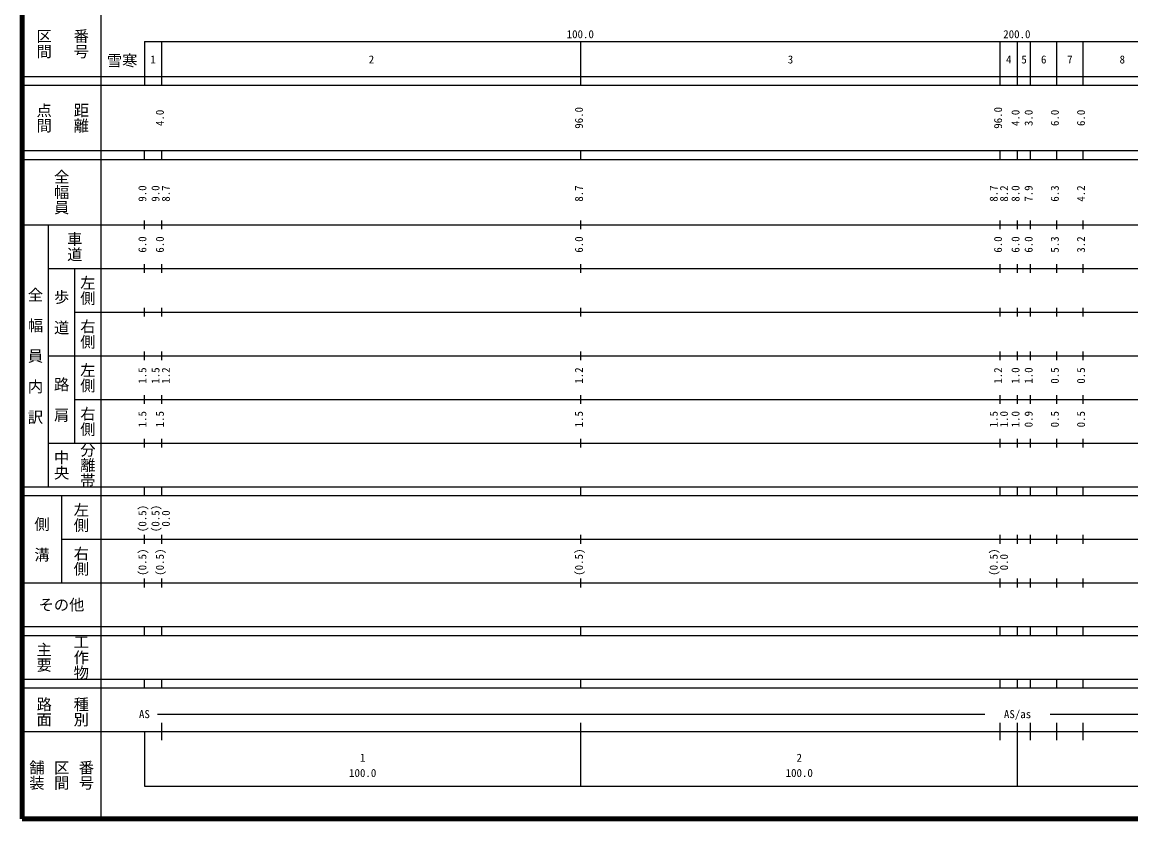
# Model space of a CAD drawing. Units: millimetres on the paper, enlarged 1000 times. Extents: x 40000 to 680000, y 20000 to 380000.
# Drawn here: x 40000 to 293954, y 20000 to 202409 of the extents above; entities that cross this region are included whole.
import ezdxf
from ezdxf.enums import TextEntityAlignment as Align

# ---------------------------------------------------------------- set-up
doc = ezdxf.new("R2010")
doc.units = ezdxf.units.MM
doc.header["$LTSCALE"] = 1000
doc.layers.add('M-TTL', color=2, linetype='Continuous', lineweight=140)
doc.layers.add('M-TTL-BAND', color=7, linetype='Continuous', lineweight=25)
doc.layers.add('M-TTL-TXT', color=7, linetype='Continuous')
doc.styles.add('@ＭＳ ゴシック', font='')
doc.styles.add('ＭＳ ゴシック', font='')
doc.styles.get('@ＭＳ ゴシック').set_extended_font_data('@MS Gothic')
doc.styles.get('ＭＳ ゴシック').set_extended_font_data('MS Gothic')

msp = doc.modelspace()

# ---------------------------------------------------------------- linework, layer by layer
at = {"layer": 'M-TTL'}
for p, q in [((40000, 380000), (40000, 20000)), ((40000, 20000), (680000, 20000))]:
    msp.add_line(p, q, dxfattribs=at)
at = {"layer": 'M-TTL-BAND'}
for p, q in [((58000, 370000), (58000, 20000)), ((68000, 198000), (579000, 198000)), ((68000, 198000), (68000, 188000)), ((72000, 188000), (72000, 198000)), ((168000, 188000), (168000, 198000)), ((264000, 188000), (264000, 198000)), ((268000, 188000), (268000, 198000)), ((271000, 188000), (271000, 198000)), ((277000, 188000), (277000, 198000)), ((283000, 188000), (283000, 198000)), ((40000, 190000), (579000, 190000)), ((40000, 188000), (579000, 188000)), ((40000, 173000), (579000, 173000)), ((68000, 171000), (68000, 173000)), ((72000, 171000), (72000, 173000)), ((168000, 171000), (168000, 173000)), ((264000, 171000), (264000, 173000)), ((268000, 171000), (268000, 173000)), ((271000, 171000), (271000, 173000)), ((277000, 171000), (277000, 173000)), ((283000, 171000), (283000, 173000)), ((40000, 171000), (579000, 171000)), ((40000, 156000), (579000, 156000)), ((46000, 96000), (46000, 156000)), ((68000, 155000), (68000, 157000)), ((72000, 155000), (72000, 157000)), ((168000, 155000), (168000, 157000)), ((264000, 155000), (264000, 157000)), ((268000, 155000), (268000, 157000)), ((271000, 155000), (271000, 157000)), ((277000, 155000), (277000, 157000)), ((283000, 155000), (283000, 157000)), ((46000, 146000), (579000, 146000)), ((52000, 146000), (52000, 106000)), ((68000, 145000), (68000, 147000)), ((72000, 145000), (72000, 147000)), ((168000, 145000), (168000, 147000)), ((264000, 145000), (264000, 147000)), ((268000, 145000), (268000, 147000)), ((271000, 145000), (271000, 147000)), ((277000, 145000), (277000, 147000)), ((283000, 145000), (283000, 147000)), ((52000, 136000), (579000, 136000)), ((68000, 135000), (68000, 137000)), ((72000, 135000), (72000, 137000)), ((168000, 135000), (168000, 137000)), ((264000, 135000), (264000, 137000)), ((268000, 135000), (268000, 137000)), ((271000, 135000), (271000, 137000)), ((277000, 135000), (277000, 137000)), ((283000, 135000), (283000, 137000)), ((68000, 125000), (68000, 127000)), ((72000, 125000), (72000, 127000)), ((168000, 125000), (168000, 127000)), ((264000, 125000), (264000, 127000)), ((268000, 125000), (268000, 127000)), ((271000, 125000), (271000, 127000)), ((277000, 125000), (277000, 127000)), ((283000, 125000), (283000, 127000)), ((46000, 126000), (579000, 126000)), ((68000, 115000), (68000, 117000)), ((72000, 115000), (72000, 117000)), ((168000, 115000), (168000, 117000)), ((264000, 115000), (264000, 117000)), ((268000, 115000), (268000, 117000)), ((271000, 115000), (271000, 117000)), ((277000, 115000), (277000, 117000)), ((283000, 115000), (283000, 117000)), ((52000, 116000), (579000, 116000)), ((68000, 105000), (68000, 107000)), ((72000, 105000), (72000, 107000)), ((168000, 105000), (168000, 107000)), ((264000, 105000), (264000, 107000)), ((268000, 105000), (268000, 107000)), ((271000, 105000), (271000, 107000)), ((277000, 105000), (277000, 107000)), ((283000, 105000), (283000, 107000)), ((46000, 106000), (579000, 106000)), ((40000, 96000), (579000, 96000)), ((40000, 94000), (579000, 94000)), ((49000, 94000), (49000, 74000)), ((68000, 94000), (68000, 96000)), ((72000, 94000), (72000, 96000)), ((168000, 94000), (168000, 96000)), ((264000, 94000), (264000, 96000)), ((268000, 94000), (268000, 96000)), ((271000, 94000), (271000, 96000)), ((277000, 94000), (277000, 96000)), ((283000, 94000), (283000, 96000)), ((49000, 84000), (579000, 84000)), ((68000, 83000), (68000, 85000)), ((72000, 83000), (72000, 85000)), ((168000, 83000), (168000, 85000)), ((264000, 83000), (264000, 85000)), ((268000, 83000), (268000, 85000)), ((271000, 83000), (271000, 85000)), ((277000, 83000), (277000, 85000)), ((283000, 83000), (283000, 85000)), ((40000, 74000), (579000, 74000)), ((68000, 73000), (68000, 75000)), ((72000, 73000), (72000, 75000)), ((168000, 73000), (168000, 75000)), ((264000, 73000), (264000, 75000)), ((268000, 73000), (268000, 75000)), ((271000, 73000), (271000, 75000)), ((277000, 73000), (277000, 75000)), ((283000, 73000), (283000, 75000)), ((40000, 64000), (579000, 64000)), ((68000, 62000), (68000, 64000)), ((72000, 62000), (72000, 64000)), ((168000, 62000), (168000, 64000)), ((264000, 62000), (264000, 64000)), ((268000, 62000), (268000, 64000)), ((271000, 62000), (271000, 64000)), ((277000, 62000), (277000, 64000)), ((283000, 62000), (283000, 64000)), ((40000, 62000), (579000, 62000)), ((40000, 52000), (579000, 52000)), ((68000, 50000), (68000, 52000)), ((72000, 50000), (72000, 52000)), ((168000, 50000), (168000, 52000)), ((264000, 50000), (264000, 52000)), ((268000, 50000), (268000, 52000)), ((271000, 50000), (271000, 52000)), ((277000, 50000), (277000, 52000)), ((283000, 50000), (283000, 52000)), ((40000, 50000), (579000, 50000)), ((71000, 44000), (260500, 44000)), ((275500, 44000), (480474, 44000)), ((72000, 38000), (72000, 42000)), ((168000, 27500), (168000, 42000)), ((264000, 38000), (264000, 42000)), ((268000, 27500), (268000, 42000)), ((271000, 38000), (271000, 42000)), ((277000, 38000), (277000, 42000)), ((283000, 38000), (283000, 42000)), ((40000, 40000), (579000, 40000)), ((68000, 40000), (68000, 27500)), ((68000, 27500), (579000, 27500))]:
    msp.add_line(p, q, dxfattribs=at)

# ---------------------------------------------------------------- texts
at = {"layer": 'M-TTL-BAND', "style": '@ＭＳ ゴシック'}
for s, p in [('区間', (45000, 197500)), ('番号', (53500, 197500)), ('点間', (45000, 180500)), ('距離', (53500, 180500)), ('全幅員', (49000, 163500)), ('車道', (52000, 151000)), ('左側', (55000, 141000)), ('全\u3000幅\u3000員\u3000内\u3000訳', (43000, 126000)), ('歩\u3000道', (49000, 136000)), ('右側', (55000, 131000)), ('左側', (55000, 121000)), ('路\u3000肩', (49000, 116000)), ('右側', (55000, 111000)), ('中央', (49000, 101000)), ('分離帯', (55000, 101000)), ('左側', (53500, 89000)), ('側\u3000溝', (44500, 84000)), ('右側', (53500, 79000)), ('工作物', (53500, 57000)), ('主要', (45000, 57000)), ('路面', (45000, 44500)), ('種別', (53500, 44500)), ('舗装', (43333, 30000)), ('区間', (49000, 30000)), ('番号', (54667, 30000))]:
    msp.add_text(s, height=2566, rotation=270, dxfattribs=at).set_placement(p, align=Align.MIDDLE_CENTER)
at = {"layer": 'M-TTL-BAND', "style": 'ＭＳ ゴシック'}
for s, p in [('100.0', (167844, 198195)), ('200.0', (267844, 198195)), ('1', (70000, 192405)), ('2', (120000, 192405)), ('3', (216000, 192405)), ('4', (266000, 192405)), ('5', (269500, 192405)), ('6', (274000, 192405)), ('7', (280000, 192405)), ('8', (292000, 192405)), ('AS', (68000, 42500)), ('AS/as', (268000, 42500)), ('1', (118000, 32523)), ('2', (218000, 32523)), ('100.0', (118000, 29033)), ('100.0', (218000, 29033))]:
    msp.add_text(s, height=1833, dxfattribs=at).set_placement(p, align=Align.BOTTOM_CENTER)
for s, p in [('96.0', (169000, 180500)), ('96.0', (265000, 180500)), ('4.0', (73000, 180500)), ('4.0', (269000, 180500)), ('3.0', (272000, 180500)), ('6.0', (278000, 180500)), ('6.0', (284000, 180500)), ('9.0', (69000, 163174)), ('9.0', (72000, 163174)), ('8.7', (74370, 163174)), ('8.7', (169000, 163174)), ('8.7', (264000, 163174)), ('8.2', (266370, 163174)), ('8.0', (269000, 163174)), ('7.9', (272000, 163174)), ('6.3', (278000, 163174)), ('4.2', (284000, 163174)), ('6.0', (69000, 151500)), ('6.0', (73000, 151500)), ('6.0', (169000, 151500)), ('6.0', (265000, 151500)), ('6.0', (269000, 151500)), ('6.0', (272000, 151500)), ('5.3', (278000, 151500)), ('3.2', (284000, 151500)), ('1.5', (69000, 121500)), ('1.5', (72000, 121500)), ('1.2', (74370, 121500)), ('1.2', (169000, 121500)), ('1.2', (265000, 121500)), ('1.0', (269000, 121500)), ('1.0', (272000, 121500)), ('0.5', (278000, 121500)), ('0.5', (284000, 121500)), ('1.5', (69000, 111500)), ('1.5', (73000, 111500)), ('1.5', (169000, 111500)), ('1.5', (264000, 111500)), ('1.0', (266370, 111500)), ('1.0', (269000, 111500)), ('0.9', (272000, 111500)), ('0.5', (278000, 111500)), ('0.5', (284000, 111500)), ('(0.5)', (69000, 88764)), ('(0.5)', (72000, 88764)), ('0.0', (74370, 88764)), ('(0.5)', (69000, 78764)), ('(0.5)', (73000, 78764)), ('(0.5)', (169000, 78764)), ('(0.5)', (264000, 78764)), ('0.0', (266370, 78764))]:
    msp.add_text(s, height=1833, rotation=90, dxfattribs=at).set_placement(p, align=Align.BOTTOM_CENTER)
msp.add_text('その他', height=2566, dxfattribs=at).set_placement((49000, 69000), align=Align.MIDDLE_CENTER)
at = {"layer": 'M-TTL-TXT', "style": 'ＭＳ ゴシック'}
msp.add_text('雪寒', height=2566, dxfattribs=at).set_placement((62892, 193604), align=Align.MIDDLE_CENTER)

doc.saveas('drawing.dxf')
